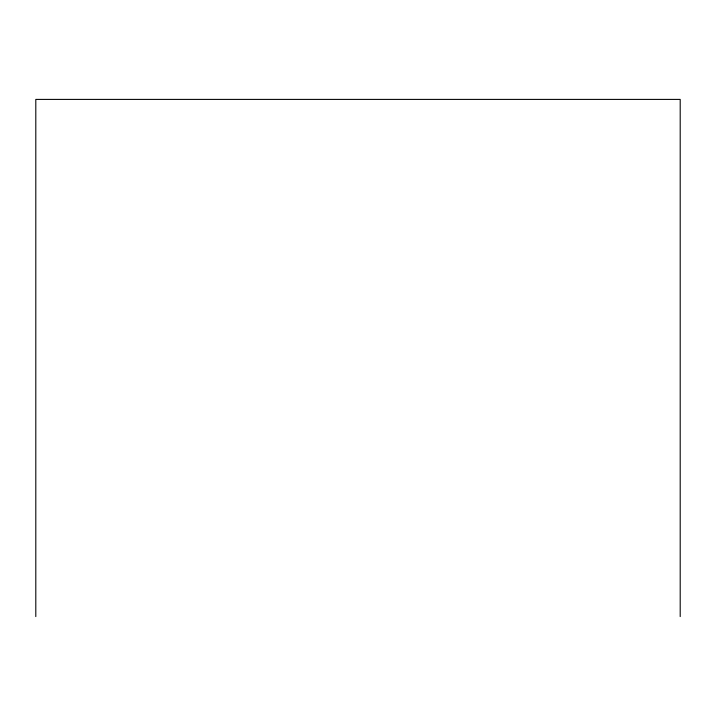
<?xml version="1.0" encoding="UTF-8"?>
<svg xmlns="http://www.w3.org/2000/svg" width="716" height="716" viewBox="0 0 716 716"><rect width="100%" height="100%" fill="white"/><g stroke="black" fill="none" stroke-linecap="round" stroke-linejoin="round"><path stroke-width="1.07" d="M680.2 616.592L680.2 99.408L35.8 99.408L35.8 616.592"/></g></svg>
